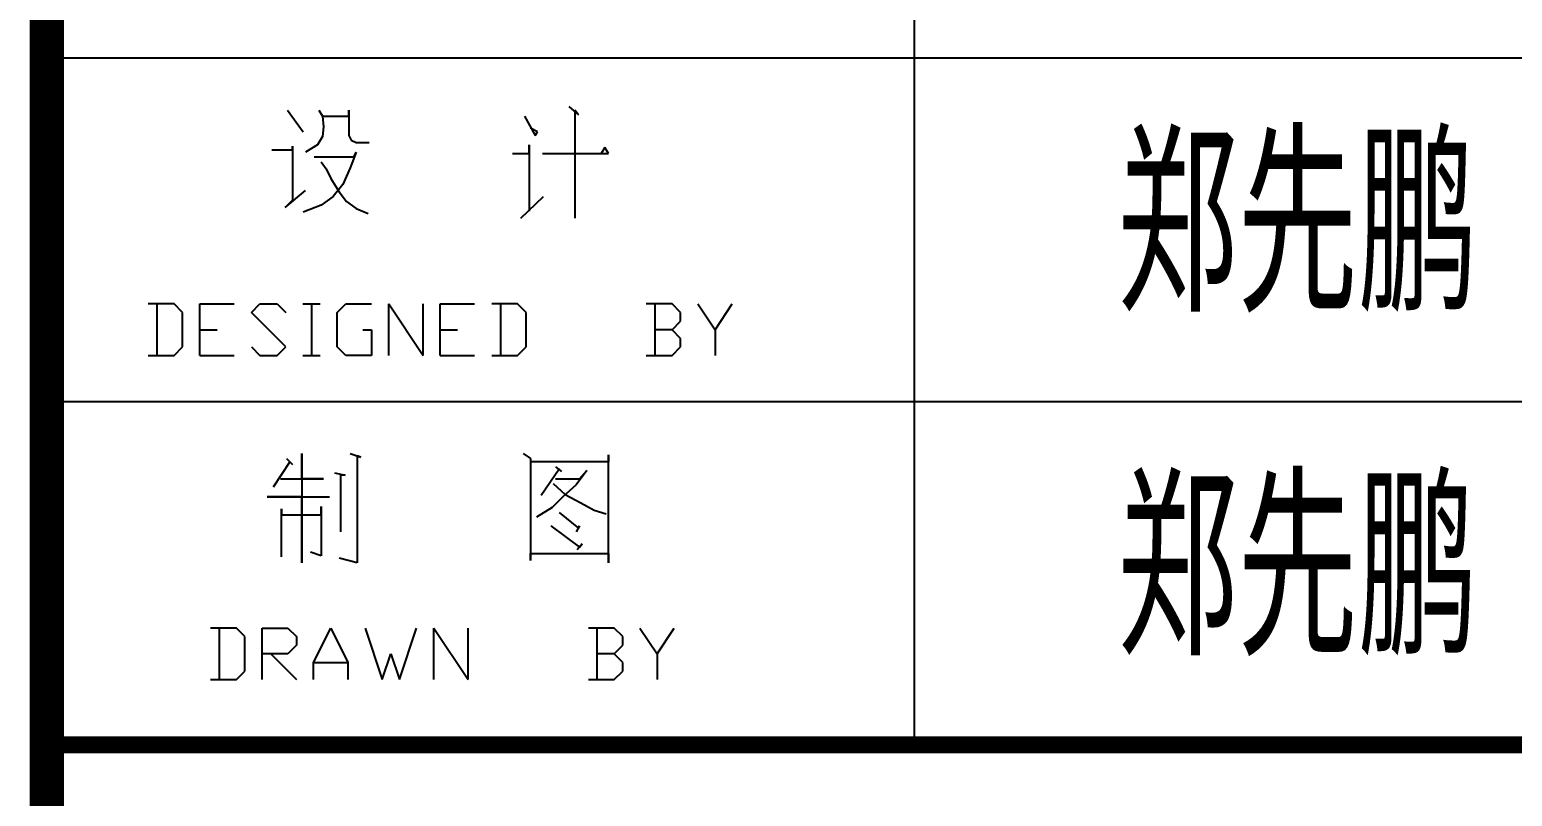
# Model space of a CAD drawing. Extents: x -307088 to 5640332, y -3541089 to -2181377.
# Drawn here: x 5578951 to 5585427, y -3326364 to -3323016 of the extents above; entities that cross this region are included whole.
import ezdxf

# ---------------------------------------------------------------- set-up
doc = ezdxf.new("R2010")
doc.units = 0
doc.header["$LTSCALE"] = 100
doc.header["$MEASUREMENT"] = 0
doc.layers.get('0').update_dxf_attribs({"linetype": 'CONTINUOUS'})
doc.layers.add('PUB_TITLE', color=4, linetype='CONTINUOUS')
doc.styles.add('TSSD_REIN', font='Tssdeng.shx', dxfattribs={"width": 0.699999988079071, "bigfont": 'hztxt.shx'})

# ---------------------------------------------------------------- blocks, each defined once
blk = doc.blocks.new('A$C24767006')
at = {"layer": 'PUB_TITLE'}
for p, q in [((3863.768162954599, 28987.50041211443, 1873.518268318498), (3863.768162954599, 18518.15412760852, 1873.518268318498)), ((74.99937860388309, 21487.50041331584, 1873.518268318498), (10574.99938838277, 21487.50041331584, 1873.518268318498)), ((1126.388041454367, 21259.4603168224, 1873.518268318498), (1194.638041520491, 21164.96031683777, 1873.518268318498)), ((1262.88804158289, 21259.4603168224, 1873.518268318498), (1278.638041598722, 21233.21031682659, 1873.518268318498)), ((1394.138041704893, 21259.4603168224, 1873.518268318498), (1394.138041704893, 21149.21031684056, 1873.518268318498)), ((1394.138041704893, 21233.21031682659, 1873.518268318498), (1394.138041704893, 21259.4603168224, 1873.518268318498)), ((2354.888042599894, 21275.2103168196, 1873.518268318498), (2396.88804263901, 21238.46031682659, 1873.518268318498)), ((2381.138042622246, 21259.4603168224, 1873.518268318498), (2381.138042622246, 20786.96031689784, 1873.518268318498)), ((2396.88804263901, 21238.46031682659, 1873.518268318498), (2381.138042622246, 21259.4603168224, 1873.518268318498)), ((1278.638041598722, 21233.21031682659, 1873.518268318498), (1283.88804160431, 21185.96031683497, 1873.518268318498)), ((1283.88804160431, 21185.96031683497, 1873.518268318498), (1278.638041598722, 21143.96031684056, 1873.518268318498)), ((1283.88804160431, 21233.21031682659, 1873.518268318498), (1394.138041704893, 21233.21031682659, 1873.518268318498)), ((2160.638042420149, 21233.21031682659, 1873.518268318498), (2207.888042464852, 21149.21031684056, 1873.518268318498)), ((2218.388042471372, 21164.96031683777, 1873.518268318498), (2186.888042443432, 21180.71031683497, 1873.518268318498)), ((1278.638041598722, 21143.96031684056, 1873.518268318498), (1257.638041577302, 21107.21031684615, 1873.518268318498)), ((1394.138041704893, 21149.21031684056, 1873.518268318498), (1404.638041716069, 21128.21031684335, 1873.518268318498)), ((1404.638041716069, 21128.21031684335, 1873.518268318498), (1425.638041733764, 21117.71031684475, 1873.518268318498)), ((1425.638041733764, 21117.71031684475, 1873.518268318498), (1483.388041788712, 21117.71031684475, 1873.518268318498)), ((2207.888042464852, 21149.21031684056, 1873.518268318498), (2218.388042471372, 21164.96031683777, 1873.518268318498)), ((1058.138041391969, 21086.21031685034, 1873.518268318498), (1147.388041475788, 21086.21031685034, 1873.518268318498)), ((1147.388041475788, 21101.96031684754, 1873.518268318498), (1147.388041475788, 20865.71031688526, 1873.518268318498)), ((1147.388041475788, 21086.21031685034, 1873.518268318498), (1147.388041475788, 21101.96031684754, 1873.518268318498)), ((1257.638041577302, 21107.21031684615, 1873.518268318498), (1205.138041527011, 21075.71031685174, 1873.518268318498)), ((1241.888041565195, 21054.71031685453, 1873.518268318498), (1415.138041722588, 21054.71031685453, 1873.518268318498)), ((1425.638041733764, 21075.71031685174, 1873.518268318498), (1399.388041710481, 21007.46031686291, 1873.518268318498)), ((1415.138041722588, 21054.71031685453, 1873.518268318498), (1425.638041733764, 21075.71031685174, 1873.518268318498)), ((2108.138042369857, 21070.46031685174, 1873.518268318498), (2181.638042437844, 21070.46031685174, 1873.518268318498)), ((2181.638042437844, 21107.21031684615, 1873.518268318498), (2181.638042437844, 20818.46031689364, 1873.518268318498)), ((2181.638042437844, 21070.46031685174, 1873.518268318498), (2181.638042437844, 21107.21031684615, 1873.518268318498)), ((2239.388042492792, 21070.46031685174, 1873.518268318498), (2528.138042761013, 21070.46031685174, 1873.518268318498)), ((2512.38804274518, 21096.71031684894, 1873.518268318498), (2496.638042733073, 21070.46031685174, 1873.518268318498)), ((2528.138042761013, 21070.46031685174, 1873.518268318498), (2512.38804274518, 21096.71031684894, 1873.518268318498)), ((1273.388041593134, 21033.71031685872, 1873.518268318498), (1294.38804161083, 21002.21031686291, 1873.518268318498)), ((1294.38804161083, 21002.21031686291, 1873.518268318498), (1315.38804163225, 20960.2103168699, 1873.518268318498)), ((1399.388041710481, 21007.46031686291, 1873.518268318498), (1367.888041682541, 20933.96031687409, 1873.518268318498)), ((1315.38804163225, 20960.2103168699, 1873.518268318498), (1352.138041665778, 20902.46031687967, 1873.518268318498)), ((1367.888041682541, 20933.96031687409, 1873.518268318498), (1325.888041643426, 20881.46031688247, 1873.518268318498)), ((1115.888041447848, 20834.21031689085, 1873.518268318498), (1205.138041527011, 20907.71031687828, 1873.518268318498)), ((1147.388041475788, 20865.71031688526, 1873.518268318498), (1115.888041447848, 20834.21031689085, 1873.518268318498)), ((1325.888041643426, 20881.46031688247, 1873.518268318498), (1273.388041593134, 20844.71031688806, 1873.518268318498)), ((1352.138041665778, 20902.46031687967, 1873.518268318498), (1383.638041694649, 20860.46031688526, 1873.518268318498)), ((1383.638041694649, 20860.46031688526, 1873.518268318498), (1425.638041733764, 20828.96031689085, 1873.518268318498)), ((2144.888042404316, 20786.96031689784, 1873.518268318498), (2244.63804249838, 20881.46031688247, 1873.518268318498)), ((1273.388041593134, 20844.71031688806, 1873.518268318498), (1194.638041520491, 20813.21031689364, 1873.518268318498)), ((1425.638041733764, 20828.96031689085, 1873.518268318498), (1478.138041783124, 20807.96031689364, 1873.518268318498)), ((630.7634711358696, 20412.68312526913, 1873.518268318498), (518.2634710306302, 20412.68312526913, 1873.518268318498)), ((555.7634710641578, 20412.68312526913, 1873.518268318498), (555.7634710641578, 20187.68312530546, 1873.518268318498)), ((668.2634711703286, 20375.18312527472, 1873.518268318498), (630.7634711358696, 20412.68312526913, 1873.518268318498)), ((743.2634712420404, 20412.68312526913, 1873.518268318498), (893.2634713817388, 20412.68312526913, 1873.518268318498)), ((743.2634712420404, 20187.68312530546, 1873.518268318498), (743.2634712420404, 20412.68312526913, 1873.518268318498)), ((968.2634714497253, 20375.18312527472, 1873.518268318498), (1005.763471483253, 20412.68312526913, 1873.518268318498)), ((1005.763471483253, 20412.68312526913, 1873.518268318498), (1080.763471554965, 20412.68312526913, 1873.518268318498)), ((1080.763471554965, 20412.68312526913, 1873.518268318498), (1118.263471589424, 20375.18312527472, 1873.518268318498)), ((1193.263471661136, 20412.68312526913, 1873.518268318498), (1268.263471729122, 20412.68312526913, 1873.518268318498)), ((1230.763471694663, 20412.68312526913, 1873.518268318498), (1230.763471694663, 20187.68312530546, 1873.518268318498)), ((1343.263471800834, 20375.18312527472, 1873.518268318498), (1380.763471834362, 20412.68312526913, 1873.518268318498)), ((1380.763471834362, 20412.68312526913, 1873.518268318498), (1493.263471940532, 20412.68312526913, 1873.518268318498)), ((1568.263472008519, 20412.68312526913, 1873.518268318498), (1718.263472148217, 20187.68312530546, 1873.518268318498)), ((1568.263472008519, 20187.68312530546, 1873.518268318498), (1568.263472008519, 20412.68312526913, 1873.518268318498)), ((1718.263472148217, 20187.68312530546, 1873.518268318498), (1718.263472148217, 20412.68312526913, 1873.518268318498)), ((1793.263472219929, 20412.68312526913, 1873.518268318498), (1943.263472359627, 20412.68312526913, 1873.518268318498)), ((1793.263472219929, 20187.68312530546, 1873.518268318498), (1793.263472219929, 20412.68312526913, 1873.518268318498)), ((2130.763472532853, 20412.68312526913, 1873.518268318498), (2018.263472427614, 20412.68312526913, 1873.518268318498)), ((2055.763472461142, 20412.68312526913, 1873.518268318498), (2055.763472461142, 20187.68312530546, 1873.518268318498)), ((2168.263472567312, 20375.18312527472, 1873.518268318498), (2130.763472532853, 20412.68312526913, 1873.518268318498)), ((2805.763473159634, 20412.68312526913, 1873.518268318498), (2693.263473058119, 20412.68312526913, 1873.518268318498)), ((2730.763473091647, 20412.68312526913, 1873.518268318498), (2730.763473091647, 20187.68312530546, 1873.518268318498)), ((2843.263473197818, 20375.18312527472, 1873.518268318498), (2805.763473159634, 20412.68312526913, 1873.518268318498)), ((2918.263473265804, 20412.68312526913, 1873.518268318498), (2993.263473337516, 20300.18312528729, 1873.518268318498)), ((2993.263473337516, 20300.18312528729, 1873.518268318498), (3068.263473405503, 20412.68312526913, 1873.518268318498)), ((668.2634711703286, 20225.18312529847, 1873.518268318498), (668.2634711703286, 20375.18312527472, 1873.518268318498)), ((1118.263471589424, 20225.18312529847, 1873.518268318498), (968.2634714497253, 20375.18312527472, 1873.518268318498)), ((1343.263471800834, 20225.18312529847, 1873.518268318498), (1343.263471800834, 20375.18312527472, 1873.518268318498)), ((2168.263472567312, 20225.18312529847, 1873.518268318498), (2168.263472567312, 20375.18312527472, 1873.518268318498)), ((2805.763473159634, 20300.18312528729, 1873.518268318498), (2843.263473197818, 20337.68312528171, 1873.518268318498)), ((2843.263473197818, 20337.68312528171, 1873.518268318498), (2843.263473197818, 20375.18312527472, 1873.518268318498)), ((743.2634712420404, 20300.18312528729, 1873.518268318498), (818.263471310027, 20300.18312528729, 1873.518268318498)), ((1455.763471902348, 20300.18312528729, 1873.518268318498), (1493.263471940532, 20300.18312528729, 1873.518268318498)), ((1493.263471940532, 20300.18312528729, 1873.518268318498), (1493.263471940532, 20187.68312530546, 1873.518268318498)), ((1793.263472219929, 20300.18312528729, 1873.518268318498), (1868.263472287916, 20300.18312528729, 1873.518268318498)), ((2805.763473159634, 20300.18312528729, 1873.518268318498), (2730.763473091647, 20300.18312528729, 1873.518268318498)), ((2843.263473197818, 20262.68312529288, 1873.518268318498), (2805.763473159634, 20300.18312528729, 1873.518268318498)), ((2993.263473337516, 20300.18312528729, 1873.518268318498), (2993.263473337516, 20187.68312530546, 1873.518268318498)), ((630.7634711358696, 20187.68312530546, 1873.518268318498), (668.2634711703286, 20225.18312529847, 1873.518268318498)), ((968.2634714497253, 20225.18312529847, 1873.518268318498), (1005.763471483253, 20187.68312530546, 1873.518268318498)), ((1080.763471554965, 20187.68312530546, 1873.518268318498), (1118.263471589424, 20225.18312529847, 1873.518268318498)), ((1380.763471834362, 20187.68312530546, 1873.518268318498), (1343.263471800834, 20225.18312529847, 1873.518268318498)), ((2130.763472532853, 20187.68312530546, 1873.518268318498), (2168.263472567312, 20225.18312529847, 1873.518268318498)), ((2805.763473159634, 20187.68312530546, 1873.518268318498), (2843.263473197818, 20225.18312529847, 1873.518268318498)), ((2843.263473197818, 20225.18312529847, 1873.518268318498), (2843.263473197818, 20262.68312529288, 1873.518268318498)), ((518.2634710306302, 20187.68312530546, 1873.518268318498), (630.7634711358696, 20187.68312530546, 1873.518268318498)), ((743.2634712420404, 20187.68312530546, 1873.518268318498), (893.2634713817388, 20187.68312530546, 1873.518268318498)), ((1005.763471483253, 20187.68312530546, 1873.518268318498), (1080.763471554965, 20187.68312530546, 1873.518268318498)), ((1193.263471661136, 20187.68312530546, 1873.518268318498), (1268.263471729122, 20187.68312530546, 1873.518268318498)), ((1493.263471940532, 20187.68312530546, 1873.518268318498), (1380.763471834362, 20187.68312530546, 1873.518268318498)), ((1793.263472219929, 20187.68312530546, 1873.518268318498), (1943.263472359627, 20187.68312530546, 1873.518268318498)), ((2018.263472427614, 20187.68312530546, 1873.518268318498), (2130.763472532853, 20187.68312530546, 1873.518268318498)), ((2693.263473058119, 20187.68312530546, 1873.518268318498), (2805.763473159634, 20187.68312530546, 1873.518268318498)), ((74.99937860388309, 19987.50041355472, 1873.518268318498), (10574.99938838277, 19987.50041355472, 1873.518268318498)), ((1189.388041514903, 19759.46031706268, 1873.518268318498), (1189.388041514903, 19281.71031713951, 1873.518268318498)), ((1189.388041514903, 19649.21031708084, 1873.518268318498), (1189.388041514903, 19759.46031706268, 1873.518268318498)), ((1399.388041710481, 19759.46031706268, 1873.518268318498), (1446.638041755185, 19743.71031706408, 1873.518268318498)), ((2155.388042414561, 19759.46031706268, 1873.518268318498), (2186.888042443432, 19738.46031706547, 1873.518268318498)), ((2528.138042761013, 19754.21031706408, 1873.518268318498), (2528.138042761013, 19722.71031706827, 1873.518268318498)), ((2528.138042761013, 19281.71031713951, 1873.518268318498), (2528.138042761013, 19754.21031706408, 1873.518268318498)), ((1136.888041465543, 19722.71031706827, 1873.518268318498), (1063.388041397557, 19612.46031708643, 1873.518268318498)), ((1121.138041448779, 19738.46031706547, 1873.518268318498), (1147.388041475788, 19712.21031706966, 1873.518268318498)), ((1147.388041475788, 19712.21031706966, 1873.518268318498), (1136.888041465543, 19722.71031706827, 1873.518268318498)), ((1430.888041739352, 19748.96031706408, 1873.518268318498), (1430.888041739352, 19281.71031713951, 1873.518268318498)), ((1446.638041755185, 19743.71031706408, 1873.518268318498), (1430.888041739352, 19748.96031706408, 1873.518268318498)), ((2186.888042443432, 19738.46031706547, 1873.518268318498), (2186.888042443432, 19292.21031713672, 1873.518268318498)), ((2528.138042761013, 19722.71031706827, 1873.518268318498), (2186.888042443432, 19722.71031706827, 1873.518268318498)), ((2312.888042560779, 19691.21031707246, 1873.518268318498), (2234.138042487204, 19575.71031709202, 1873.518268318498)), ((2297.138042544015, 19701.71031707246, 1873.518268318498), (2323.388042571023, 19680.71031707525, 1873.518268318498)), ((2323.388042571023, 19680.71031707525, 1873.518268318498), (2312.888042560779, 19691.21031707246, 1873.518268318498)), ((2433.638042672537, 19685.96031707386, 1873.518268318498), (2386.388042627834, 19622.96031708363, 1873.518268318498)), ((2402.138042643666, 19649.21031708084, 1873.518268318498), (2433.638042672537, 19685.96031707386, 1873.518268318498)), ((1094.888041426428, 19649.21031708084, 1873.518268318498), (1283.88804160431, 19649.21031708084, 1873.518268318498)), ((1283.88804160431, 19649.21031708084, 1873.518268318498), (1189.388041514903, 19649.21031708084, 1873.518268318498)), ((1331.138041644357, 19675.46031707525, 1873.518268318498), (1378.388041689061, 19664.96031707805, 1873.518268318498)), ((1357.388041671365, 19664.96031707805, 1873.518268318498), (1357.388041671365, 19418.21031711716, 1873.518268318498)), ((1378.388041689061, 19664.96031707805, 1873.518268318498), (1357.388041671365, 19664.96031707805, 1873.518268318498)), ((2286.638042537495, 19628.21031708363, 1873.518268318498), (2339.13804258313, 19580.96031709062, 1873.518268318498)), ((2297.138042544015, 19649.21031708084, 1873.518268318498), (2402.138042643666, 19649.21031708084, 1873.518268318498)), ((2386.388042627834, 19622.96031708363, 1873.518268318498), (2328.638042576611, 19570.46031709202, 1873.518268318498)), ((1037.138041370548, 19570.46031709202, 1873.518268318498), (1310.138041626662, 19570.46031709202, 1873.518268318498)), ((1189.388041514903, 19570.46031709202, 1873.518268318498), (1037.138041370548, 19570.46031709202, 1873.518268318498)), ((1189.388041514903, 19281.71031713951, 1873.518268318498), (1189.388041514903, 19570.46031709202, 1873.518268318498)), ((2328.638042576611, 19570.46031709202, 1873.518268318498), (2281.388042531908, 19523.2103171004, 1873.518268318498)), ((2339.13804258313, 19580.96031709062, 1873.518268318498), (2407.388042649254, 19544.2103170976, 1873.518268318498)), ((1100.138041431084, 19517.9603171004, 1873.518268318498), (1100.138041431084, 19491.71031710599, 1873.518268318498)), ((1100.138041431084, 19307.96031713393, 1873.518268318498), (1100.138041431084, 19517.9603171004, 1873.518268318498)), ((1100.138041431084, 19491.71031710599, 1873.518268318498), (1273.388041593134, 19491.71031710599, 1873.518268318498)), ((1273.388041593134, 19528.460317099, 1873.518268318498), (1273.388041593134, 19313.21031713393, 1873.518268318498)), ((1273.388041593134, 19491.71031710599, 1873.518268318498), (1273.388041593134, 19528.460317099, 1873.518268318498)), ((2281.388042531908, 19523.2103171004, 1873.518268318498), (2213.138042465784, 19481.21031710599, 1873.518268318498)), ((2312.888042560779, 19502.21031710319, 1873.518268318498), (2396.88804263901, 19433.96031711437, 1873.518268318498)), ((2407.388042649254, 19544.2103170976, 1873.518268318498), (2465.138042700477, 19512.7103171018, 1873.518268318498)), ((2465.138042700477, 19512.7103171018, 1873.518268318498), (2517.638042750768, 19496.96031710459, 1873.518268318498)), ((2276.13804252632, 19444.46031711297, 1873.518268318498), (2402.138042643666, 19349.96031712834, 1873.518268318498)), ((2402.138042643666, 19444.46031711297, 1873.518268318498), (2386.388042627834, 19418.21031711716, 1873.518268318498)), ((2396.88804263901, 19433.96031711437, 1873.518268318498), (2402.138042643666, 19444.46031711297, 1873.518268318498)), ((2412.638042654842, 19365.71031712554, 1873.518268318498), (2391.638042633422, 19339.46031712973, 1873.518268318498)), ((2402.138042643666, 19349.96031712834, 1873.518268318498), (2412.638042654842, 19365.71031712554, 1873.518268318498)), ((1273.388041593134, 19313.21031713393, 1873.518268318498), (1226.138041548431, 19328.96031713113, 1873.518268318498)), ((1430.888041739352, 19281.71031713951, 1873.518268318498), (1352.138041665778, 19302.71031713532, 1873.518268318498)), ((2186.888042443432, 19323.71031713253, 1873.518268318498), (2528.138042761013, 19323.71031713253, 1873.518268318498)), ((2186.888042443432, 19292.21031713672, 1873.518268318498), (2186.888042443432, 19323.71031713253, 1873.518268318498)), ((2528.138042761013, 19323.71031713253, 1873.518268318498), (2528.138042761013, 19281.71031713951, 1873.518268318498)), ((902.6831059390679, 18997.36558518838, 1873.518268318498), (790.1831058375537, 18997.36558518838, 1873.518268318498)), ((827.6831058710814, 18997.36558518838, 1873.518268318498), (827.6831058710814, 18772.3655852247, 1873.518268318498)), ((940.1831059772521, 18959.86558519537, 1873.518268318498), (902.6831059390679, 18997.36558518838, 1873.518268318498)), ((1015.183106045239, 18997.36558518838, 1873.518268318498), (1127.683106150478, 18997.36558518838, 1873.518268318498)), ((1015.183106045239, 18772.3655852247, 1873.518268318498), (1015.183106045239, 18997.36558518838, 1873.518268318498)), ((1127.683106150478, 18997.36558518838, 1873.518268318498), (1165.183106184937, 18959.86558519537, 1873.518268318498)), ((1240.183106256649, 18847.36558521353, 1873.518268318498), (1315.183106324635, 18997.36558518838, 1873.518268318498)), ((1315.183106324635, 18997.36558518838, 1873.518268318498), (1390.183106396347, 18847.36558521353, 1873.518268318498)), ((1465.183106464334, 18997.36558518838, 1873.518268318498), (1540.183106536046, 18772.3655852247, 1873.518268318498)), ((1615.183106604032, 18772.3655852247, 1873.518268318498), (1690.183106675744, 18997.36558518838, 1873.518268318498)), ((1765.183106743731, 18997.36558518838, 1873.518268318498), (1915.183106883429, 18772.3655852247, 1873.518268318498)), ((1765.183106743731, 18772.3655852247, 1873.518268318498), (1765.183106743731, 18997.36558518838, 1873.518268318498)), ((1915.183106883429, 18772.3655852247, 1873.518268318498), (1915.183106883429, 18997.36558518838, 1873.518268318498)), ((2552.68310747575, 18997.36558518838, 1873.518268318498), (2440.183107374236, 18997.36558518838, 1873.518268318498)), ((2477.683107407764, 18997.36558518838, 1873.518268318498), (2477.683107407764, 18772.3655852247, 1873.518268318498)), ((2590.183107513934, 18959.86558519537, 1873.518268318498), (2552.68310747575, 18997.36558518838, 1873.518268318498)), ((2665.183107581921, 18997.36558518838, 1873.518268318498), (2740.183107653633, 18884.86558520794, 1873.518268318498)), ((2740.183107653633, 18884.86558520794, 1873.518268318498), (2815.183107721619, 18997.36558518838, 1873.518268318498)), ((940.1831059772521, 18809.86558521912, 1873.518268318498), (940.1831059772521, 18959.86558519537, 1873.518268318498)), ((1165.183106184937, 18922.36558520095, 1873.518268318498), (1127.683106150478, 18884.86558520794, 1873.518268318498)), ((1165.183106184937, 18959.86558519537, 1873.518268318498), (1165.183106184937, 18922.36558520095, 1873.518268318498)), ((2552.68310747575, 18884.86558520794, 1873.518268318498), (2590.183107513934, 18922.36558520095, 1873.518268318498)), ((2590.183107513934, 18922.36558520095, 1873.518268318498), (2590.183107513934, 18959.86558519537, 1873.518268318498)), ((1127.683106150478, 18884.86558520794, 1873.518268318498), (1015.183106045239, 18884.86558520794, 1873.518268318498)), ((1052.683106078766, 18884.86558520794, 1873.518268318498), (1165.183106184937, 18772.3655852247, 1873.518268318498)), ((1240.183106256649, 18847.36558521353, 1873.518268318498), (1390.183106396347, 18847.36558521353, 1873.518268318498)), ((1240.183106256649, 18772.3655852247, 1873.518268318498), (1240.183106256649, 18847.36558521353, 1873.518268318498)), ((1390.183106396347, 18847.36558521353, 1873.518268318498), (1390.183106396347, 18772.3655852247, 1873.518268318498)), ((1540.183106536046, 18772.3655852247, 1873.518268318498), (1577.683106569573, 18884.86558520794, 1873.518268318498)), ((1577.683106569573, 18884.86558520794, 1873.518268318498), (1615.183106604032, 18772.3655852247, 1873.518268318498)), ((2552.68310747575, 18884.86558520794, 1873.518268318498), (2477.683107407764, 18884.86558520794, 1873.518268318498)), ((2590.183107513934, 18847.36558521353, 1873.518268318498), (2552.68310747575, 18884.86558520794, 1873.518268318498)), ((2590.183107513934, 18809.86558521912, 1873.518268318498), (2590.183107513934, 18847.36558521353, 1873.518268318498)), ((2740.183107653633, 18884.86558520794, 1873.518268318498), (2740.183107653633, 18772.3655852247, 1873.518268318498)), ((902.6831059390679, 18772.3655852247, 1873.518268318498), (940.1831059772521, 18809.86558521912, 1873.518268318498)), ((2552.68310747575, 18772.3655852247, 1873.518268318498), (2590.183107513934, 18809.86558521912, 1873.518268318498)), ((790.1831058375537, 18772.3655852247, 1873.518268318498), (902.6831059390679, 18772.3655852247, 1873.518268318498)), ((2440.183107374236, 18772.3655852247, 1873.518268318498), (2552.68310747575, 18772.3655852247, 1873.518268318498))]:
    blk.add_line(p, q, dxfattribs=at)
at = {"layer": 'PUB_TITLE', "const_width": 150, "elevation": 1873.518268318498}
blk.add_lwpolyline([(74.99938838277012, 60037.50041675102), (74.99938838277012, 37.50041675101966)], dxfattribs=at)
at = {"layer": 'PUB_TITLE', "const_width": 75, "elevation": 1873.518268318498}
blk.add_lwpolyline([(74.99937860388309, 28987.50041211583), (10574.99938838277, 28987.50041211583), (10574.99938838184, 18487.500413795), (74.99937860388309, 18487.500413795)], close=True, dxfattribs=at)
at = {"layer": 'PUB_TITLE', "style": 'TSSD_REIN', "width": 0.699999988079071}
for p in [(4750.229008902796, 20379.02006916795, 1873.518268318498), (4750.229008902796, 18879.02006916795, 1873.518268318498)]:
    blk.add_text('郑先鹏', height=750.0000127724239, dxfattribs=at).set_placement(p)

msp = doc.modelspace()

# ---------------------------------------------------------------- block references
msp.add_blockref('A$C24767006', (5578951.265364744, -3344626.605901563, -1873.518268318498))

doc.saveas('drawing.dxf')
